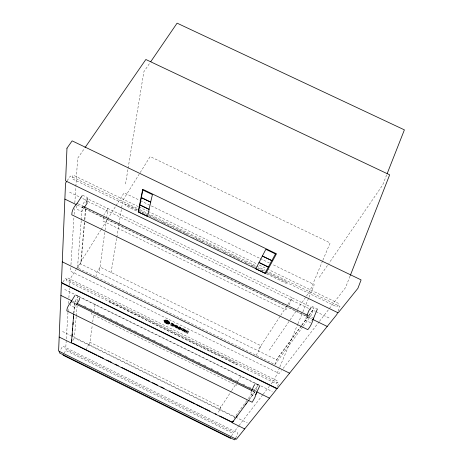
<?xml version="1.0" encoding="UTF-8"?>
<svg xmlns="http://www.w3.org/2000/svg" width="463" height="463" viewBox="0 0 463 463"><rect width="100%" height="100%" fill="white"/><g stroke="black" fill="none" stroke-linecap="round" stroke-linejoin="round"><path stroke-width="0.35" stroke-dasharray="2.31 1.74" d="M67.986 312.253L65.682 349.05L233.751 432.396L238.584 426.139M68.032 311.535L68.165 309.371M68.53 303.601L68.709 300.713M68.889 297.825L69.473 288.449M69.658 285.561L70.063 279.067L75.81 269.888M70.781 267.637L70.555 271.237L279.195 373.531L281.394 370.684M70.961 264.761L73.93 217.303M74.109 214.427L74.474 208.674M74.832 202.921L75.822 187.104M75.868 186.381L77.622 158.34L84.567 148.276M76.679 205.734L76.464 208.981L81.696 211.522L83.942 208.09M70.712 303.52L70.579 305.476L74.734 307.525L76.233 305.053M73.767 313.399L74.676 301.917L78.23 296.094M73.912 313.162L74.821 301.673M81.239 220.544L77.5 267.811L274.976 364.537L302.825 326.716M81.297 219.827L82.483 204.785L86.72 198.338M76.21 316.53L74.369 337.903L234.677 417.227L247.867 399.164M76.273 315.818L77.136 305.84M77.5 301.569L77.934 296.58M84.324 222.431L80.741 263.962L276.602 359.826L301.517 325.715M84.573 219.566L85.557 208.113M85.991 203.101L86.361 200.676L309.371 308.798M84.613 222.587L81.129 262.677L77.118 269.096M84.862 219.728L85.794 208.987M86.355 202.545L86.54 200.398L80.249 197.348M87.362 202.285L87.542 200.329M86.662 350.063L86.98 347.534L89.996 342.331L220.92 407.087L217.76 413.633M91.425 312.554L91.263 313.827L236.356 385.291L237.033 384.261M95.963 276.857L96.443 273.054L100.083 267.058L260.929 345.711L258.082 352.181L256.051 355.271M103.562 217.043L103.046 221.077L285.845 309.857L288.003 306.57M89.648 344.889L92.316 324.991M92.698 322.15L93.746 314.331M94.226 310.783L95.083 304.388M99.568 270.896L104.945 230.805M105.043 230.094L107.92 208.616L87.362 198.65M111.051 272.782L116.722 237.999M116.838 237.293L118.927 224.514M119.043 223.803L122.863 200.381L139.16 174.221M125.542 183.961L127.973 169.053M128.089 168.341L143.837 71.8L150.325 62.302M350.034 276.133L345.577 287.54L319.638 321.137M338.14 311.142L339.975 306.437L267.689 271.48M386.651 174.91L382.681 184.997L329.077 263.088M309.539 317.873L309.672 317.554L258.962 292.94M277.47 386.42L278.743 383.335L65.214 278.494L62.754 282.401M306.61 316.183L305.024 320.002L310.43 322.63L312.149 320.332M279.6 367.535L274.605 379.469L271.092 384.024M279.878 366.875L297.634 324.436M297.912 323.77L302.628 312.496M302.906 311.836L308.728 297.906M309.006 297.246L314.279 284.647L271.943 264.199M322.589 260.895L310.002 290.88L306.338 296.216M322.867 260.229L330.142 242.901L150.157 156.581L139.542 173.613M274.843 364.422L277.279 358.663L301.349 325.686M258.308 384.655L255.593 390.98L249.256 399.581M235.69 438.143L237.913 432.957L62.76 346.116L59.889 350.908M289.08 304.926L292.159 297.802L107.937 208.512L103.816 215.029M231.627 435.972L232.779 433.322L65.734 350.468L64.27 352.928M251.658 390.946L250.321 394.036L253.973 395.836M234.099 418.552L234.886 416.752M263.401 270.988L263.545 270.676L257.822 267.909M241.24 261.641L241.917 260.218L255.275 266.676M218.409 249.221L218.565 248.915L240.118 259.344M195.12 237.953L195.282 237.658L216.771 248.052M171.906 226.725L172.074 226.43L193.493 236.79M148.768 215.532L148.941 215.237L170.291 225.568M72.795 340.565L74.636 337.458M76.192 269.275L100.72 230.117M101.108 229.503L115.669 206.249M116.051 205.636L124.101 192.787L139.733 200.34M219.56 409.17L231.292 391.171M231.685 390.575L235.985 383.977M237.548 381.576L241.067 376.176M258.886 348.847L280.381 315.87M280.775 315.268L287.419 305.076M287.807 304.48L292.107 297.883L310.071 306.587M81.957 207.389L82.136 207.106L258.313 292.628M67.147 180.749L70.376 176.044L137.447 208.483M269.304 350.173L289.653 320.523M290.058 319.933L296.98 309.851M297.385 309.261L305.933 296.806M319.256 277.401L328.666 263.684M301.772 325.107L312.745 310.065L315.349 311.327M248.295 398.585L258.082 385.181M301.934 325.136L312.49 310.685L312.618 310.372L310.019 309.11M249.372 399.326L255.703 390.72M303.253 326.131L310.968 315.656L313.92 308.456L310.714 306.9M239.024 425.566L262.747 394.835M263.187 394.268L269.333 386.298M283.148 368.403L319.198 321.71M140.382 200.653L259.569 258.221M260.223 258.533L269.339 262.938M138.362 206.631L73.304 175.176L72.338 176.582L72.216 178.805L137.876 210.572M139.016 206.949L147.471 211.035M148.125 211.354L256.78 263.887M259.378 265.143L266.538 268.604M267.186 268.916L338.754 303.52L338.123 305.129L336.798 306.807L267.244 273.158M140.052 209.745L265.085 270.218M137.494 209.698L125.884 204.085L125.704 204.374L125.49 205.636L137.071 211.244M138.136 210.011L147.165 214.381M265.988 271.856L287.048 282.048L286.256 283.425L266.52 273.876M138.524 210.885L146.325 214.658M149.578 216.233L153.479 218.119M154.127 218.432L158.676 220.637M161.28 221.893L163.231 222.836M163.879 223.149L169.082 225.666M169.73 225.985L174.279 228.184M176.883 229.44L178.834 230.383M179.482 230.701L184.679 233.213M185.333 233.531L189.234 235.418M192.481 236.987L200.282 240.766M200.936 241.078L204.837 242.965M208.084 244.539L211.336 246.108M213.935 247.369L215.885 248.313M216.534 248.625L220.434 250.512M223.687 252.086L226.285 253.342M229.538 254.916L237.34 258.69M237.988 259.002L241.889 260.889M245.141 262.463L248.388 264.037M250.992 265.293L252.943 266.237M253.591 266.549L257.492 268.442M260.738 270.01L263.991 271.584M82.518 195.172L87.773 197.713M311.952 306.327L316.767 308.659M69.56 192.162L79.624 197.041M315.998 311.64L330.31 318.579M78.137 203.911L82.032 205.804M308.202 315.569L312.751 317.78M77.211 205.086L311.628 318.885M64.664 289.427L272.238 391.507M75.967 295.058L79.538 296.818M255.576 383.514L258.626 385.019M78.079 296.337L258.198 384.921M74.971 301.43L76.268 302.067M84.046 305.898L85.991 306.853M89.88 308.769L93.121 310.36M97.01 312.276L98.955 313.237M102.844 315.147L104.788 316.107M109.974 318.66L111.919 319.615M115.808 321.53L117.752 322.485M121.642 324.401L123.586 325.362M128.772 327.914L130.716 328.869M134.606 330.785L136.55 331.74M141.736 334.292L143.68 335.253M147.57 337.168L149.514 338.123M153.403 340.039L155.348 340.994M160.534 343.546L162.478 344.507M166.367 346.417L168.312 347.377M179.331 352.8L181.276 353.761M185.165 355.671L187.11 356.632M192.295 359.184L194.24 360.139M198.129 362.054L200.074 363.009M203.963 364.925L205.908 365.886M211.093 368.438L213.038 369.393M216.927 371.309L218.872 372.264M229.891 377.686L231.836 378.647M235.725 380.563L237.669 381.518M242.855 384.07L244.8 385.031M248.689 386.941L250.633 387.901M253.226 389.175L255.819 390.454M72.558 301.193L76.441 303.103M252.636 389.846L255.877 391.443M72.153 302.189L74.74 303.462M252.63 391.056L255.865 392.647M62.546 331.479L70.972 335.646M71.62 335.97L234.949 416.781M235.598 417.105L247.265 422.875M66.77 279.056L66.678 280.815L276.174 383.7L277.215 382.38L277.777 381.026L67.54 277.829L66.77 279.056M109.204 301.158L109.065 301.957L126.075 309.984L126.249 309.203L109.204 301.158M127.516 310.146L127.337 310.928L144.387 318.978L144.595 318.214L127.516 310.146M145.874 319.163L145.654 319.927L162.606 328.25L162.993 327.248L146.007 318.909L145.874 319.163M164.278 328.198L164.024 328.944L181.016 337.29L181.438 336.306L164.411 327.943L164.278 328.198M182.729 337.261L182.434 337.984L199.472 346.353L199.929 345.386L182.856 337L182.729 337.261M237.056 363.617L236.524 364.549L219.398 356.14L219.896 355.19L237.056 363.617M201.226 346.347L200.89 347.053L217.975 355.439L218.345 354.751L218.467 354.49L201.353 346.081L201.226 346.347"/><path stroke-width="0.69" d="M59.536 351.504L59.472 352.933L234.562 439.85L235.412 438.791M63.176 354.774L63.147 355.248L230.493 438.322L230.771 437.963M176.935 327.069L177.045 326.82M73.715 314.117L71.452 342.823L232.368 422.516L248.834 400.154M71.643 341.879L71.811 339.726M72.095 336.138L72.269 333.979M72.552 330.391L72.72 328.238M73.004 324.65L73.177 322.491M73.519 318.185L73.629 316.75M174.331 325.848C178.475 331.67 178.99 323.232 174.383 325.703M87.6 199.675L87.715 198.367M79.416 298.131L79.237 300.111L76.609 304.434M173.006 325.483L171.895 324.742M179.881 328.886C176.189 326.797 180.252 326.068 181.149 328.36L179.401 327.677M176.959 327.005C175.934 324.818 174.557 327.231 177.005 326.924M165.499 322.098L165.986 320.79M168.028 322.207L168.3 321.53L169.232 322.532L169.527 323.284L168.891 323.608M167.861 322.798L166.113 321.704L166.252 321.287L167.965 322.393C166.298 324.117 170.06 323.973 169.186 322.456M350.3 275.462L389.661 174.829L145.845 59.495L84.978 147.685M337.62 312.484L336.832 314.499L276.984 388.822L61.417 282.887L65.532 183.105L66.741 181.34M387.184 173.567L404.396 129.866L177.092 23.15L150.73 61.712M317.375 308.954L313.434 318.613L312.577 319.759M276.706 388.272L275.936 390.118L236.361 439.265L58.604 351.041L61.342 284.635L62.401 282.957M306.871 315.54L308.983 310.441L311.205 307.357M259.847 385.615L255.663 394.69M251.658 390.946L253.793 385.997L254.864 384.51M233.045 420.954L232.258 422.76L244.696 428.917M175.425 325.906L175.274 326.224M168.069 323.353L168.879 322.838L168.445 322.265M256.508 392.971L254.841 397.59L252.185 402.243L66.805 310.818C66.857 307.663 68.941 304.619 70.845 302.16L75.018 295.336M84.312 207.517L87.304 202.939M76.812 203.784L82.136 195.745M233.317 421.127L232.472 422.279L219.653 415.93M236.275 417.111L237.12 415.965M245.569 404.488L246.414 403.342M179.25 327.723C182.625 328.539 179.557 330.987 177.78 328.134L178.596 327.92L179.876 328.736M70.845 302.16L71.505 301.87M77.211 203.575C74.039 206.168 71.771 210.677 71.765 214.786L307.802 329.656C310.528 326.548 312.594 322.161 313.399 318.093M173.943 325.344C174.997 324.193 171.837 323.498 171.455 323.093L170.743 324.98C170.471 326.056 175.94 326.693 173.503 325.315M165.87 321.004L165.175 321.31L165.609 321.883M172.867 325.327L171.889 324.858M167.756 323.492C161.969 321.577 165.308 318.521 169.001 322.242M82.686 206.122L308.202 315.569M64.872 199.096L75.915 204.455M312.924 319.511L327.208 326.45M62.285 261.826L289.578 373.184M168.138 321.993L166.315 321.096C166.032 319.256 163.404 321.895 165.76 322.613L166.043 321.907L167.751 323.012M61.429 282.534L277.192 388.561M60.896 295.452L71.91 300.869M77.089 303.421L252.636 389.846M256.525 391.762L269.478 398.139M75.388 303.78L251.982 390.737M72.841 343.222L86.662 350.063M87.304 350.381L96.993 355.179M98.283 355.821L103.452 358.379M106.675 359.977L111.843 362.535M115.073 364.132L118.302 365.735M121.526 367.333L149.294 381.084M152.518 382.681L157.686 385.239M160.916 386.837L164.145 388.434M169.308 390.992L170.598 391.634M171.889 392.271L195.137 403.788M196.428 404.425L203.529 407.944M204.82 408.58L209.988 411.138M215.15 413.696L216.441 414.339M59.183 337.035L71.319 343.048M66.973 148.177L65.624 180.888L338.169 312.843L357.893 288.351L361.105 279.895L72.147 140.868L66.973 148.177M173.133 324.742L172.091 324.187L172.207 323.874L173.133 324.742M181.218 329.228L182.532 330.796L184.39 331.022C181.843 329.824 181.994 328.834 184.691 330.223C184.662 329.106 181.803 327.735 181.218 329.228M142.639 189.651L138.2 211.811L265.733 273.517L276.492 253.793L142.824 189.344L142.639 189.651M139.803 205.202L138.425 212.071L147.465 216.447L149.161 209.334L139.988 204.901L139.803 205.202M141.267 197.904L139.849 204.982L149.028 209.421L150.77 202.099L141.452 197.597L141.267 197.904M142.783 190.374L141.313 197.678L150.637 202.181L152.431 194.628L142.969 190.067L142.783 190.374M164.064 320.622C164.105 322.873 168.179 325.09 169.909 323.487C169.898 321.235 165.789 319.001 164.064 320.622M185.2 330.096L184.534 331.751L185.472 332.214L185.848 331.352L186.907 332.139L186.641 332.787L187.637 333.279L188.429 331.41L187.422 330.918L187.058 331.745L186.022 330.97L186.276 330.356L185.2 330.096M268.378 266.954L264.952 273.292L255.761 268.847L259.054 262.446L268.378 266.954M271.862 260.559L268.332 267.087L259.002 262.573L262.388 255.981L271.862 260.559M275.462 253.956L271.822 260.681L262.342 256.103L265.837 249.314L275.462 253.956"/></g></svg>
